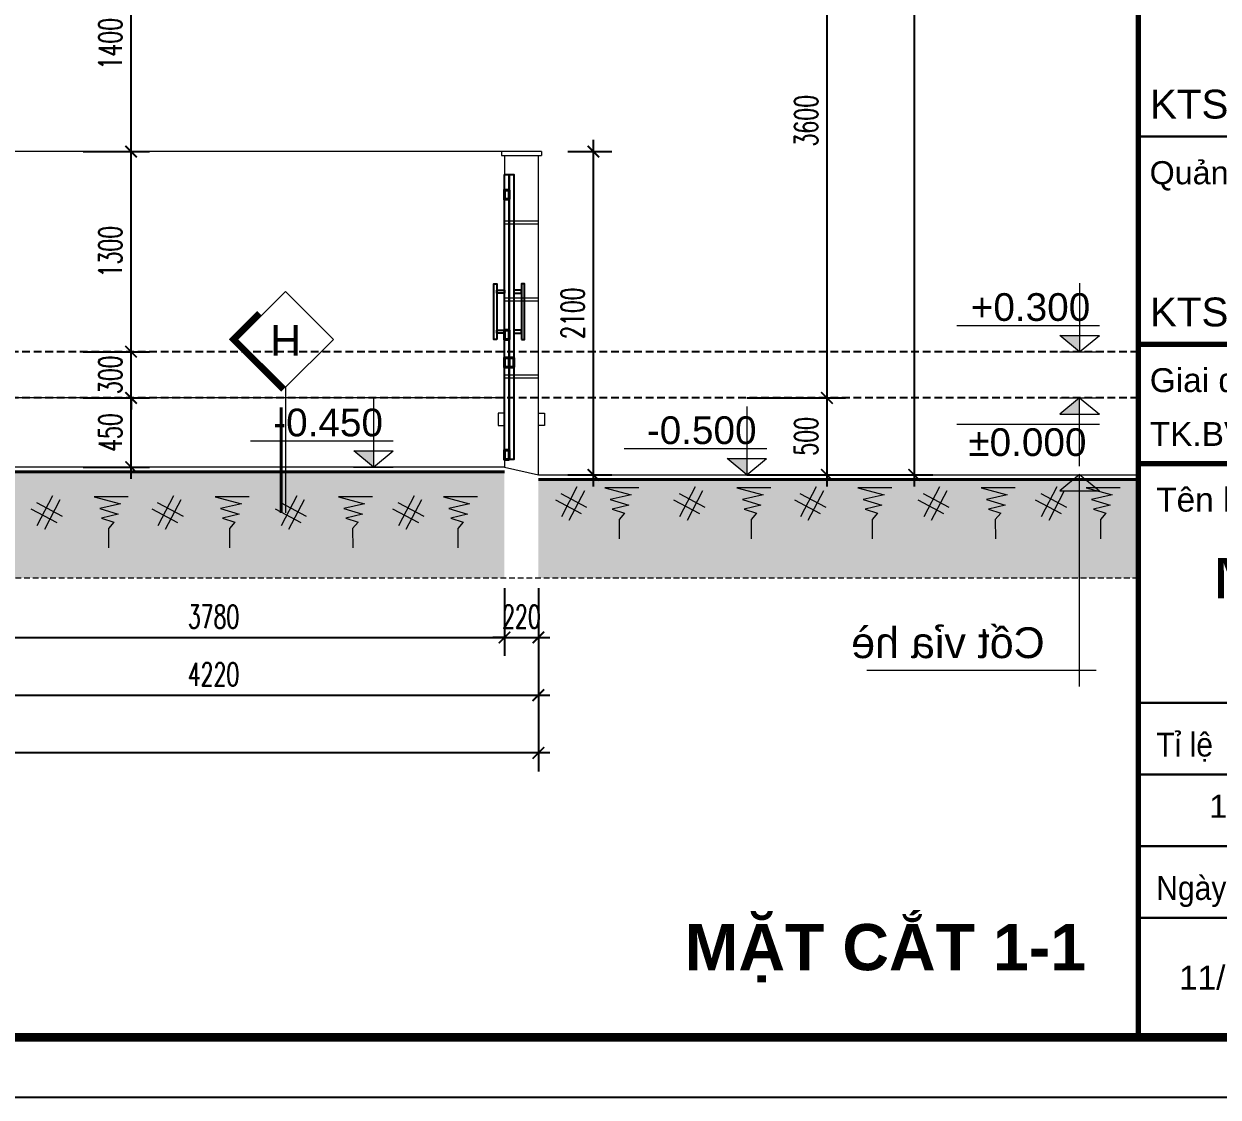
# Model space of a CAD drawing. Header units: millimetres. Extents: x -229618 to 2906, y -178063 to 96806.
# Drawn here: x -102681 to -94923, y -155647 to -148676 of the extents above; entities that cross this region are included whole.
import ezdxf
from ezdxf.enums import TextEntityAlignment as Align

# ---------------------------------------------------------------- set-up
doc = ezdxf.new("R2010")
doc.units = ezdxf.units.MM
doc.header["$LTSCALE"] = 200
doc.header["$MEASUREMENT"] = 0
doc.set_wipeout_variables(frame=1)
doc.header["$PDMODE"] = 3
doc.header["$PDSIZE"] = 50
doc.linetypes.add('CENTER', pattern=[2, 1.25, -0.25, 0.25, -0.25])
doc.linetypes.add('DASHED2', pattern=[0.375, 0.25, -0.125])
doc.layers.get('0').update_dxf_attribs({"color": 95, "linetype": 'CONTINUOUS'})
doc.layers.get('DEFPOINTS').update_dxf_attribs({"linetype": 'CONTINUOUS'})
for name, color, linetype, lineweight in [('cat', 1, 'CONTINUOUS', 40), ('hatch', 250, 'CONTINUOUS', 5), ('nho', 252, 'CONTINUOUS', 15), ('thay', 7, 'CONTINUOUS', 18)]:
    doc.layers.add(name, color=color, linetype=linetype, lineweight=lineweight)
for name, color, linetype in [('CUA', 145, 'CONTINUOUS'), ('DIM', 251, 'CONTINUOUS'), ('KHUNGTEN', 7, 'CONTINUOUS'), ('TEXT', 33, 'CONTINUOUS'), ('TRUC', 251, 'CENTER')]:
    doc.layers.add(name, color=color, linetype=linetype)
doc.layers.add('in', color=203, linetype='CONTINUOUS', lineweight=5, plot=False)
doc.styles.add('Aria H B iso', font='Vharialb_0.ttf')
doc.styles.add('Arial iso', font='vnarial_0.ttf')
doc.styles.add('Arial N  iso', font='vnarialn_0.ttf')
doc.styles.add('CHU HOA Day', font='Vharial_0.ttf')
doc.styles.add('Scale', font='vnsimli.shx', dxfattribs={"width": 0.65, "bigfont": 'bigfont.shx'})
doc.styles.add('TEXT1', font='Vhavan_0.ttf', dxfattribs={"height": 200})
doc.dimstyles.new('Scale', dxfattribs={"dimscale": 75, "dimtxt": 2, "dimasz": 1, "dimexe": 1.6, "dimexo": 0, "dimgap": 0.8, "dimtad": 1, "dimdec": 0, "dimzin": 0, "dimdsep": 46, "dimtxsty": 'Scale', "dimblk": 'ARCHTICK', "dimcen": 0.1, "dimdle": 1, "dimclrd": 256, "dimclre": 256, "dimclrt": 3, "dimadec": 0, "dimazin": 0, "dimtfac": 1, "dimtdec": 0, "dimtix": 1, "dimtmove": 2, "dimatfit": 3, "dimldrblk": 'ARCHTICK', "dimfxl": 0, "dimtolj": 1, "dimtzin": 0, "dimarcsym": 0})

# ---------------------------------------------------------------- blocks, each defined once
blk = doc.blocks.new('KhungA3')
at = {"layer": 'DEFPOINTS', "color": 8}
blk.add_lwpolyline([(-3.74, 3.81), (416.31, 3.81), (416.31, 300.81), (-3.74, 300.81)], close=True, dxfattribs=at)
at = {"layer": 'KHUNGTEN', "color": 4}
for points, const_width in [([(7.54, 8.99), (411.13, 8.99), (411.13, 295.64), (7.54, 295.64)], 0.724), ([(365.13, 295.64), (411.13, 295.64), (411.13, 8.99), (365.13, 8.99)], 0.466)]:
    blk.add_lwpolyline(points, close=True, dxfattribs=dict(at, const_width=const_width))
at = {"layer": 'KHUNGTEN', "color": 8, "const_width": 0.207}
for points in [[(365.13, 87.01), (411.13, 87.01)], [(365.13, 37.96), (411.13, 37.96)], [(365.13, 31.75), (411.13, 31.75)], [(365.13, 25.54), (411.13, 25.54)], [(365.13, 19.34), (411.13, 19.34)]]:
    blk.add_lwpolyline(points, dxfattribs=at)
at = {"layer": 'KHUNGTEN', "color": 4, "const_width": 0.466}
for points in [[(365.13, 69.01), (411.13, 69.01)], [(365.13, 58.66), (411.13, 58.66)]]:
    blk.add_lwpolyline(points, dxfattribs=at)
at = {"layer": 'KHUNGTEN', "color": 7, "style": 'Arial iso', "width": 1}
for s, height, p in [('KTS. §inh ThÞ Hång Quyªn', 2.5, (366.14, 88.56)), ('KTS. Nghiªm Xu©n §Þnh', 2.5, (366.14, 70.56)), ('TK.BV.TC', 2.07, (366.12, 60.21))]:
    blk.add_text(s, height=height, dxfattribs=at).set_placement(p)
at = {"layer": 'KHUNGTEN', "color": 8, "style": 'Arial iso'}
for s, height, width, p in [('Qu¶n lý kü thuËt', 2, 1, (366.11, 82.87)), ('Giai ®o¹n', 2.07, 1, (366.12, 64.87)), ('Tªn b¶n vÏ', 2.07, 1, (366.68, 54.52)), ('TØ lÖ', 2.07, 0.9, (366.68, 33.31)), ('Ngµy', 2.07, 0.9, (366.68, 20.89))]:
    blk.add_text(s, height=height, dxfattribs=dict(at, width=width)).set_placement(p)
at = {"layer": 'KHUNGTEN', "color": 7, "style": 'Arial iso'}
blk.add_text('11/2008', height=2.07, dxfattribs=at).set_placement((373.88, 14.16), align=Align.MIDDLE_CENTER)
blk = doc.blocks.new('kyhieu1')
at = {"layer": 'cat', "ltscale": 600}
blk.add_line((27.5, -131), (27.5, -816.6), dxfattribs=at)
at = {"color": 15, "linetype": 'Continuous'}
blk.add_wipeout([(0, 0), (311.1, 311.1), (0, 622.3), (-311.1, 311.1)], dxfattribs=at).dxf.layer = 'thay'
at = {"linetype": 'Continuous'}
blk.add_wipeout([(0, 622.3), (-311.1, 311.1), (0, 0), (311.1, 311.1)], dxfattribs=at).dxf.layer = 'DIM'
at = {"layer": 'thay', "ltscale": 600}
blk.add_line((0, 0), (0, -816.6), dxfattribs=at)
at = {"layer": 'thay', "color": 15, "linetype": 'Continuous'}
blk.add_lwpolyline([(0, 0), (311.1, 311.1), (0, 622.3), (-311.1, 311.1)], close=True, dxfattribs=at)
at = {"layer": 'thay', "color": 1, "linetype": 'Continuous', "const_width": 40}
blk.add_lwpolyline([(14.1, -14.1), (339.4, 311.1), (169.7, 480.8)], dxfattribs=at)
at = {"layer": 'TEXT', "style": 'CHU HOA Day'}
blk.add_attdef('N1', text='', height=200, dxfattribs=at).set_placement((0, 304.1), align=Align.MIDDLE)
blk = doc.blocks.new('_ArchTick')
at = {"color": 0, "linetype": 'ByBlock', "const_width": 0.15}
blk.add_lwpolyline([(-0.5, -0.5), (0.5, 0.5)], dxfattribs=at)
blk = doc.blocks.new('*D2439')
at = {"layer": 'DEFPOINTS', "color": 0, "linetype": 'Continuous'}
for p in [(-119338.9, -152748.3), (-99338.9, -152748.3), (-119338.9, -153410.8)]:
    blk.add_point(p, dxfattribs=at)
at = {"layer": 'DIM', "linetype": 'Continuous', "lineweight": -2}
for p, q in [((-119338.9, -152748.3), (-119338.9, -153530.8)), ((-99338.9, -152748.3), (-99338.9, -153530.8)), ((-99263.9, -153410.8), (-119413.9, -153410.8))]:
    blk.add_line(p, q, dxfattribs=at)
at = {"layer": 'DIM', "linetype": 'Continuous', "lineweight": -2, "xscale": 75, "yscale": 75, "zscale": 75, "rotation": 180}
blk.add_blockref('_ArchTick', (-119338.9, -153410.8), dxfattribs=at)
at = {"layer": 'DIM', "linetype": 'Continuous', "lineweight": -2, "xscale": 75, "yscale": 75, "zscale": 75}
blk.add_blockref('_ArchTick', (-99338.9, -153410.8), dxfattribs=at)
at = {"layer": 'DIM', "color": 3, "linetype": 'Continuous', "insert": (-109338.9, -153275.8), "char_height": 150, "attachment_point": 5, "style": 'Scale'}
blk.add_mtext('\\A1;20000', dxfattribs=at)
blk = doc.blocks.new('*D2443')
at = {"layer": 'DEFPOINTS', "color": 0, "linetype": 'Continuous'}
for p in [(-97984, -147504.9), (-97984, -151104.9), (-97464.5, -151104.9)]:
    blk.add_point(p, dxfattribs=at)
at = {"layer": 'DIM', "linetype": 'Continuous', "lineweight": -2}
for p, q in [((-97464.5, -147429.9), (-97464.5, -151179.9)), ((-97984, -147504.9), (-97344.5, -147504.9)), ((-97984, -151104.9), (-97344.5, -151104.9))]:
    blk.add_line(p, q, dxfattribs=at)
at = {"layer": 'DIM', "linetype": 'Continuous', "lineweight": -2, "xscale": 75, "yscale": 75, "zscale": 75}
for p, rotation in [((-97464.5, -147504.9), 90), ((-97464.5, -151104.9), 270)]:
    blk.add_blockref('_ArchTick', p, dxfattribs=dict(at, rotation=rotation))
at = {"layer": 'DIM', "color": 3, "linetype": 'Continuous', "insert": (-97599.5, -149304.9), "char_height": 150, "attachment_point": 5, "rotation": 90, "style": 'Scale'}
blk.add_mtext('\\A1;3600', dxfattribs=at)
blk = doc.blocks.new('*D2444')
at = {"layer": 'DEFPOINTS', "color": 0, "linetype": 'Continuous'}
for p in [(-97984, -151104.9), (-97984, -151604.9), (-97464.5, -151604.9)]:
    blk.add_point(p, dxfattribs=at)
at = {"layer": 'DIM', "linetype": 'Continuous', "lineweight": -2}
for p, q in [((-97464.5, -151029.9), (-97464.5, -151679.9)), ((-97984, -151104.9), (-97344.5, -151104.9)), ((-97984, -151604.9), (-97344.5, -151604.9))]:
    blk.add_line(p, q, dxfattribs=at)
at = {"layer": 'DIM', "linetype": 'Continuous', "lineweight": -2, "xscale": 75, "yscale": 75, "zscale": 75}
for p, rotation in [((-97464.5, -151104.9), 90), ((-97464.5, -151604.9), 270)]:
    blk.add_blockref('_ArchTick', p, dxfattribs=dict(at, rotation=rotation))
at = {"layer": 'DIM', "color": 3, "linetype": 'Continuous', "insert": (-97599.5, -151354.9), "char_height": 150, "attachment_point": 5, "rotation": 90, "style": 'Scale'}
blk.add_mtext('\\A1;500', dxfattribs=at)
blk = doc.blocks.new('*D2445')
at = {"layer": 'DEFPOINTS', "color": 0, "linetype": 'Continuous'}
for p in [(-97984, -139004.9), (-97984, -151604.9), (-96896.9, -151604.9)]:
    blk.add_point(p, dxfattribs=at)
at = {"layer": 'DIM', "linetype": 'Continuous', "lineweight": -2}
for p, q in [((-96896.9, -138929.9), (-96896.9, -151679.9)), ((-97984, -139004.9), (-96776.9, -139004.9)), ((-97984, -151604.9), (-96776.9, -151604.9))]:
    blk.add_line(p, q, dxfattribs=at)
at = {"layer": 'DIM', "linetype": 'Continuous', "lineweight": -2, "xscale": 75, "yscale": 75, "zscale": 75}
for p, rotation in [((-96896.9, -139004.9), 90), ((-96896.9, -151604.9), 270)]:
    blk.add_blockref('_ArchTick', p, dxfattribs=dict(at, rotation=rotation))
at = {"layer": 'DIM', "color": 3, "linetype": 'Continuous', "insert": (-97031.9, -145304.9), "char_height": 150, "attachment_point": 5, "rotation": 90, "style": 'Scale'}
blk.add_mtext('\\A1;12600', dxfattribs=at)
blk = doc.blocks.new('cao do')
at = {"layer": 'thay'}
for p, q in [((0, 444.6), (0, 0)), ((798.2, 170.2), (-128.3, 170.2)), ((0, 0), (-127.9, 106.1)), ((127.9, 106.1), (-127.9, 106.1)), ((0, 0), (127.9, 106.1))]:
    blk.add_line(p, q, dxfattribs=at)
at = {"layer": 'thay', "ltscale": 600}
blk.add_line((128.3, 0), (-128.3, 0), dxfattribs=at)
at = {"layer": 'thay', "color": 150, "ltscale": 600}
blk.add_solid([(0, 0), (0, 106.1), (127.9, 106.1)], dxfattribs=at)
at = {"layer": 'TEXT', "style": 'Arial N  iso'}
blk.add_attdef('%%P0.000', text='', height=200, dxfattribs=at).set_placement((69.5, 290), align=Align.MIDDLE_LEFT)
blk = doc.blocks.new('*D2446')
at = {"layer": 'DEFPOINTS', "color": 0, "linetype": 'Continuous'}
for p in [(-102296, -151104.9), (-101984.4, -151104.9), (-102296, -151554.9)]:
    blk.add_point(p, dxfattribs=at)
at = {"layer": 'DIM', "linetype": 'Continuous', "lineweight": -2}
for p, q in [((-101984.4, -151629.9), (-101984.4, -151029.9)), ((-102296, -151104.9), (-101864.4, -151104.9)), ((-102296, -151554.9), (-101864.4, -151554.9))]:
    blk.add_line(p, q, dxfattribs=at)
at = {"layer": 'DIM', "linetype": 'Continuous', "lineweight": -2, "xscale": 75, "yscale": 75, "zscale": 75}
for p, rotation in [((-101984.4, -151104.9), 90), ((-101984.4, -151554.9), 270)]:
    blk.add_blockref('_ArchTick', p, dxfattribs=dict(at, rotation=rotation))
at = {"layer": 'DIM', "color": 3, "linetype": 'Continuous', "insert": (-102119.4, -151329.9), "char_height": 150, "attachment_point": 5, "rotation": 90, "style": 'Scale'}
blk.add_mtext('\\A1;450', dxfattribs=at)
blk = doc.blocks.new('*D2447')
at = {"layer": 'DEFPOINTS', "color": 0, "linetype": 'Continuous'}
for p in [(-102296, -150804.9), (-101984.4, -150804.9), (-102296, -151104.9)]:
    blk.add_point(p, dxfattribs=at)
at = {"layer": 'DIM', "linetype": 'Continuous', "lineweight": -2}
for p, q in [((-102296, -150804.9), (-101864.4, -150804.9)), ((-101984.4, -150804.9), (-101984.4, -150729.9)), ((-101984.4, -151104.9), (-101984.4, -150804.9)), ((-102296, -151104.9), (-101864.4, -151104.9)), ((-101984.4, -151104.9), (-101984.4, -151179.9))]:
    blk.add_line(p, q, dxfattribs=at)
at = {"layer": 'DIM', "linetype": 'Continuous', "lineweight": -2, "xscale": 75, "yscale": 75, "zscale": 75}
for p, rotation in [((-101984.4, -150804.9), 270), ((-101984.4, -151104.9), 90)]:
    blk.add_blockref('_ArchTick', p, dxfattribs=dict(at, rotation=rotation))
at = {"layer": 'DIM', "color": 3, "linetype": 'Continuous', "insert": (-102119.4, -150954.9), "char_height": 150, "attachment_point": 5, "rotation": 90, "style": 'Scale'}
blk.add_mtext('\\A1;300', dxfattribs=at)
blk = doc.blocks.new('*D2448')
at = {"layer": 'DEFPOINTS', "color": 0, "linetype": 'Continuous'}
for p in [(-102296, -149504.9), (-101984.4, -149504.9), (-102296, -150804.9)]:
    blk.add_point(p, dxfattribs=at)
at = {"layer": 'DIM', "linetype": 'Continuous', "lineweight": -2}
for p, q in [((-101984.4, -150879.9), (-101984.4, -149429.9)), ((-102296, -149504.9), (-101864.4, -149504.9)), ((-102296, -150804.9), (-101864.4, -150804.9))]:
    blk.add_line(p, q, dxfattribs=at)
at = {"layer": 'DIM', "linetype": 'Continuous', "lineweight": -2, "xscale": 75, "yscale": 75, "zscale": 75}
for p, rotation in [((-101984.4, -149504.9), 90), ((-101984.4, -150804.9), 270)]:
    blk.add_blockref('_ArchTick', p, dxfattribs=dict(at, rotation=rotation))
at = {"layer": 'DIM', "color": 3, "linetype": 'Continuous', "insert": (-102119.4, -150154.9), "char_height": 150, "attachment_point": 5, "rotation": 90, "style": 'Scale'}
blk.add_mtext('\\A1;1300', dxfattribs=at)
blk = doc.blocks.new('*D2449')
at = {"layer": 'DEFPOINTS', "color": 0, "linetype": 'Continuous'}
for p in [(-102296, -148104.9), (-101984.4, -148104.9), (-102296, -149504.9)]:
    blk.add_point(p, dxfattribs=at)
at = {"layer": 'DIM', "linetype": 'Continuous', "lineweight": -2}
for p, q in [((-101984.4, -149579.9), (-101984.4, -148029.9)), ((-102296, -148104.9), (-101864.4, -148104.9)), ((-102296, -149504.9), (-101864.4, -149504.9))]:
    blk.add_line(p, q, dxfattribs=at)
at = {"layer": 'DIM', "linetype": 'Continuous', "lineweight": -2, "xscale": 75, "yscale": 75, "zscale": 75}
for p, rotation in [((-101984.4, -148104.9), 90), ((-101984.4, -149504.9), 270)]:
    blk.add_blockref('_ArchTick', p, dxfattribs=dict(at, rotation=rotation))
at = {"layer": 'DIM', "color": 3, "linetype": 'Continuous', "insert": (-102119.4, -148804.9), "char_height": 150, "attachment_point": 5, "rotation": 90, "style": 'Scale'}
blk.add_mtext('\\A1;1400', dxfattribs=at)
blk = doc.blocks.new('nendat')
at = {"layer": 'hatch', "linetype": 'Continuous'}
for p, q in [((-40.9, 77.9), (60.5, -115.2)), ((7.2, 103.2), (108.6, -90)), ((-56.8, -29.8), (110.3, 57.9)), ((-21.9, -70.2), (145.2, 17.5))]:
    blk.add_line(p, q, dxfattribs=at)
blk = doc.blocks.new('cotviahe')
at = {"layer": 'thay'}
for p, q in [((0, 0), (-127.9, -106.1)), ((0, 0), (127.9, -106.1)), ((127.9, -106.1), (-127.9, -106.1))]:
    blk.add_line(p, q, dxfattribs=at)
at = {"layer": 'thay', "linetype": 'Continuous'}
for p, q in [((0, -1376), (0, 0)), ((1382.8, -1271.9), (-107.1, -1271.9))]:
    blk.add_line(p, q, dxfattribs=at)
at = {"layer": 'thay', "color": 150, "ltscale": 600}
blk.add_solid([(0, 0), (0, -106.1), (127.9, -106.1)], dxfattribs=at)
at = {"layer": 'TEXT', "linetype": 'Continuous', "style": 'Arial N  iso'}
blk.add_text('Cèt vØa hÌ', height=200, dxfattribs=at).set_placement((855.6, -1082.3), align=Align.MIDDLE)
blk = doc.blocks.new('*D2494')
at = {"layer": 'DEFPOINTS', "color": 0}
for p in [(-103338.9, -152340.9), (-99558.9, -152340.9), (-99558.9, -152660.8)]:
    blk.add_point(p, dxfattribs=at)
at = {"layer": 'DIM', "lineweight": -2}
for p, q in [((-103338.9, -152340.9), (-103338.9, -152780.8)), ((-99558.9, -152340.9), (-99558.9, -152780.8)), ((-103413.9, -152660.8), (-99483.9, -152660.8))]:
    blk.add_line(p, q, dxfattribs=at)
at = {"layer": 'DIM', "lineweight": -2, "xscale": 75, "yscale": 75, "zscale": 75, "rotation": 180}
blk.add_blockref('_ArchTick', (-103338.9, -152660.8), dxfattribs=at)
at = {"layer": 'DIM', "lineweight": -2, "xscale": 75, "yscale": 75, "zscale": 75}
blk.add_blockref('_ArchTick', (-99558.9, -152660.8), dxfattribs=at)
at = {"layer": 'DIM', "color": 3, "insert": (-101448.9, -152525.8), "char_height": 150, "attachment_point": 5, "style": 'Scale'}
blk.add_mtext('\\A1;3780', dxfattribs=at)
blk = doc.blocks.new('*D2495')
at = {"layer": 'DEFPOINTS', "color": 0}
for p in [(-99558.9, -152340.9), (-99338.9, -152340.9), (-99338.9, -152660.8)]:
    blk.add_point(p, dxfattribs=at)
at = {"layer": 'DIM', "lineweight": -2}
for p, q in [((-99558.9, -152340.9), (-99558.9, -152780.8)), ((-99338.9, -152340.9), (-99338.9, -152780.8)), ((-99558.9, -152660.8), (-99633.9, -152660.8)), ((-99558.9, -152660.8), (-99338.9, -152660.8)), ((-99338.9, -152660.8), (-99263.9, -152660.8))]:
    blk.add_line(p, q, dxfattribs=at)
at = {"layer": 'DIM', "lineweight": -2, "xscale": 75, "yscale": 75, "zscale": 75}
blk.add_blockref('_ArchTick', (-99558.9, -152660.8), dxfattribs=at)
at = {"layer": 'DIM', "lineweight": -2, "xscale": 75, "yscale": 75, "zscale": 75, "rotation": 180}
blk.add_blockref('_ArchTick', (-99338.9, -152660.8), dxfattribs=at)
at = {"layer": 'DIM', "color": 3, "insert": (-99448.9, -152525.8), "char_height": 150, "attachment_point": 5, "style": 'Scale'}
blk.add_mtext('\\A1;220', dxfattribs=at)
blk = doc.blocks.new('*D2496')
at = {"layer": 'DEFPOINTS', "color": 0}
for p in [(-103558.9, -152748.3), (-99338.9, -152748.3), (-99338.9, -153035.8)]:
    blk.add_point(p, dxfattribs=at)
at = {"layer": 'DIM', "lineweight": -2}
for p, q in [((-103558.9, -152748.3), (-103558.9, -153155.8)), ((-99338.9, -152748.3), (-99338.9, -153155.8)), ((-103633.9, -153035.8), (-99263.9, -153035.8))]:
    blk.add_line(p, q, dxfattribs=at)
at = {"layer": 'DIM', "lineweight": -2, "xscale": 75, "yscale": 75, "zscale": 75, "rotation": 180}
blk.add_blockref('_ArchTick', (-103558.9, -153035.8), dxfattribs=at)
at = {"layer": 'DIM', "lineweight": -2, "xscale": 75, "yscale": 75, "zscale": 75}
blk.add_blockref('_ArchTick', (-99338.9, -153035.8), dxfattribs=at)
at = {"layer": 'DIM', "color": 3, "insert": (-101448.9, -152900.8), "char_height": 150, "attachment_point": 5, "style": 'Scale'}
blk.add_mtext('\\A1;4220', dxfattribs=at)
blk = doc.blocks.new('*D2510')
at = {"layer": 'DEFPOINTS', "color": 0}
for p in [(-99147.9, -149504.9), (-98981.4, -149504.9), (-99147.9, -151604.9)]:
    blk.add_point(p, dxfattribs=at)
at = {"layer": 'DIM', "lineweight": -2}
for p, q in [((-98981.4, -151679.9), (-98981.4, -149429.9)), ((-99147.9, -149504.9), (-98861.4, -149504.9)), ((-99147.9, -151604.9), (-98861.4, -151604.9))]:
    blk.add_line(p, q, dxfattribs=at)
at = {"layer": 'DIM', "lineweight": -2, "xscale": 75, "yscale": 75, "zscale": 75}
for p, rotation in [((-98981.4, -149504.9), 90), ((-98981.4, -151604.9), 270)]:
    blk.add_blockref('_ArchTick', p, dxfattribs=dict(at, rotation=rotation))
at = {"layer": 'DIM', "color": 3, "insert": (-99116.4, -150554.9), "char_height": 150, "attachment_point": 5, "rotation": 90, "style": 'Scale'}
blk.add_mtext('\\A1;2100', dxfattribs=at)

msp = doc.modelspace()

# ---------------------------------------------------------------- linework, layer by layer
at = {"layer": 'cat', "linetype": 'Continuous'}
msp.add_line((-99338.9, -151634.9), (-95441.6, -151634.9), dxfattribs=at)
at = {"layer": 'cat'}
for points in [[(-99528.9, -149814.9), (-99558.9, -149814.9), (-99558.9, -149754.9), (-99528.9, -149754.9)], [(-99528.9, -150724.9), (-99558.9, -150724.9), (-99558.9, -150664.9), (-99528.9, -150664.9)], [(-99528.9, -150904.9), (-99558.9, -150904.9), (-99558.9, -150844.9), (-99528.9, -150844.9)], [(-99498.9, -150904.9), (-99528.9, -150904.9), (-99528.9, -150844.9), (-99498.9, -150844.9)], [(-99528.9, -151504.9), (-99558.9, -151504.9), (-99558.9, -151444.9), (-99528.9, -151444.9)]]:
    msp.add_lwpolyline(points, close=True, dxfattribs=at)
at = {"layer": 'CUA'}
for points in [[(-99558.9, -149654.9), (-99528.9, -149654.9), (-99528.9, -151504.9), (-99558.9, -151504.9)], [(-99528.9, -149654.9), (-99498.9, -149654.9), (-99498.9, -151504.9), (-99528.9, -151504.9)], [(-99608.9, -150724.9), (-99628.9, -150724.9), (-99628.9, -150364.9), (-99608.9, -150364.9)], [(-99608.9, -150404.9), (-99558.9, -150404.9), (-99558.9, -150424.9), (-99608.9, -150424.9)], [(-99448.9, -150404.9), (-99498.9, -150404.9), (-99498.9, -150424.9), (-99448.9, -150424.9)], [(-99448.9, -150724.9), (-99428.9, -150724.9), (-99428.9, -150364.9), (-99448.9, -150364.9)], [(-99608.9, -150664.9), (-99558.9, -150664.9), (-99558.9, -150684.9), (-99608.9, -150684.9)], [(-99448.9, -150664.9), (-99498.9, -150664.9), (-99498.9, -150684.9), (-99448.9, -150684.9)]]:
    msp.add_lwpolyline(points, close=True, dxfattribs=at)
at = {"layer": 'hatch'}
for p, q in [((-99558.9, -149954.9), (-99338.9, -149954.9)), ((-99558.9, -149974.9), (-99338.9, -149974.9)), ((-99558.9, -150454.9), (-99338.9, -150454.9)), ((-99558.9, -150474.9), (-99338.9, -150474.9)), ((-99558.9, -150954.9), (-99338.9, -150954.9)), ((-99558.9, -150974.9), (-99338.9, -150974.9))]:
    msp.add_line(p, q, dxfattribs=at)
at = {"layer": 'hatch', "color": 251, "linetype": 'DASHED2', "ltscale": 0.75}
msp.add_line((-95441.6, -152274.9), (-122260.7, -152274.9), dxfattribs=at)
at = {"layer": 'in', "linetype": 'Continuous'}
msp.add_lwpolyline([(-123106.7, -155646.6), (-91603.5, -155646.6), (-91603.5, -133371.6), (-123106.7, -133371.6)], close=True, dxfattribs=at)
at = {"layer": 'nho', "linetype": 'Continuous'}
for points in [[(-98685.7, -151689.7), (-98906.9, -151689.7), (-98737, -151734.7), (-98871.5, -151765), (-98750.6, -151802.6), (-98859.5, -151828.7), (-98779.4, -151854.2), (-98814.7, -151894.2), (-98813.7, -152021.1)], [(-97827.9, -151689.7), (-98049.1, -151689.7), (-97879.2, -151734.7), (-98013.7, -151765), (-97892.8, -151802.6), (-98001.7, -151828.7), (-97921.6, -151854.2), (-97956.9, -151894.2), (-97955.9, -152021.1)], [(-97042.3, -151689.7), (-97263.5, -151689.7), (-97093.6, -151734.7), (-97228.1, -151765), (-97107.2, -151802.6), (-97216.2, -151828.7), (-97136, -151854.2), (-97171.3, -151894.2), (-97170.3, -152021.1)], [(-96241.6, -151689.7), (-96462.8, -151689.7), (-96292.9, -151734.7), (-96427.4, -151765), (-96306.5, -151802.6), (-96415.5, -151828.7), (-96335.3, -151854.2), (-96370.6, -151894.2), (-96369.6, -152021.1)], [(-95559.3, -151689.7), (-95780.5, -151689.7), (-95610.6, -151734.7), (-95745.1, -151765), (-95624.2, -151802.6), (-95733.1, -151828.7), (-95653, -151854.2), (-95688.3, -151894.2), (-95687.3, -152021.1)], [(-102002.5, -151748.2), (-102223.8, -151748.2), (-102053.9, -151793.3), (-102188.4, -151823.5), (-102067.4, -151861.2), (-102176.4, -151887.2), (-102096.3, -151912.7), (-102131.5, -151952.7), (-102130.5, -152079.7)], [(-99733.9, -151748.2), (-99955.2, -151748.2), (-99785.3, -151793.3), (-99919.8, -151823.5), (-99798.8, -151861.2), (-99907.8, -151887.2), (-99827.7, -151912.7), (-99862.9, -151952.7), (-99861.9, -152079.7)]]:
    msp.add_lwpolyline(points, dxfattribs=at)
at = {"layer": 'thay', "linetype": 'Continuous'}
for p, q in [((-99448.9, -149504.9), (-103338.9, -149504.9)), ((-99578.9, -149529.9), (-99318.9, -149529.9)), ((-99338.9, -151604.9), (-99338.9, -149529.9)), ((-99338.9, -151604.9), (-95441.6, -151604.9))]:
    msp.add_line(p, q, dxfattribs=at)
at = {"layer": 'thay'}
for p, q in [((-99578.9, -149504.9), (-99578.9, -149529.9)), ((-99318.9, -149504.9), (-99578.9, -149504.9)), ((-99558.9, -149529.9), (-99558.9, -151554.9)), ((-99318.9, -149504.9), (-99318.9, -149529.9)), ((-99558.9, -151554.9), (-99338.9, -151604.9))]:
    msp.add_line(p, q, dxfattribs=at)
for points in [[(-99558.9, -151204.9), (-99598.9, -151204.9), (-99598.9, -151284.9), (-99558.9, -151284.9)], [(-99338.9, -151204.9), (-99298.9, -151204.9), (-99298.9, -151284.9), (-99338.9, -151284.9)]]:
    msp.add_lwpolyline(points, dxfattribs=at)

# ---------------------------------------------------------------- block references
at = {"layer": 'hatch', "linetype": 'Continuous', "xscale": -1}
for p in [(-99080.9, -151786.9), (-98312.8, -151786.9), (-97527.2, -151786.9), (-96726.5, -151786.9), (-95963.5, -151786.9), (-102487.4, -151845.4), (-101701.8, -151845.4), (-100138.2, -151845.4)]:
    msp.add_blockref('nendat', p, dxfattribs=at)
at = {"layer": 'KHUNGTEN'}
ref = msp.add_blockref('KhungA3', (-122826.4, -155932.6), dxfattribs=dict(at, xscale=75, yscale=75, zscale=75.00000000000009))
ref.add_attrib('TENBANVE', '   mÆt c¾t 1-1', dxfattribs={"color": 1, "height": 262.5, "style": 'TEXT1', "width": 1.286929}).set_placement((-95338.9, -152407.6), (-92188.9, -152407.6), align=Align.FIT)
ref.add_attrib('TILE', '1/75', dxfattribs={"color": 1, "height": 150, "style": 'Arial iso'}).set_placement((-94776.4, -153757.6), align=Align.MIDDLE_CENTER)
at = {"layer": 'thay', "linetype": 'Continuous'}
ref = msp.add_blockref('cao do', (-95822.7, -150804.9), dxfattribs=dict(at, xscale=-1))
ref.add_attrib('%%P0.000', '+0.300', dxfattribs={"layer": 'TEXT', "height": 180, "style": 'Arial N  iso'}).set_placement((-96529.9, -150514.9), align=Align.MIDDLE_LEFT)
ref = msp.add_blockref('cao do', (-95822.7, -151104.9), dxfattribs=dict(at, rotation=180))
ref.add_attrib('%%P0.000', '%%p0.000', dxfattribs={"layer": 'TEXT', "height": 180, "style": 'Arial N  iso'}).set_placement((-96545.7, -151392.4), align=Align.MIDDLE_LEFT)
ref = msp.add_blockref('cao do', (-97984, -151604.9), dxfattribs=dict(at, xscale=-1))
ref.add_attrib('%%P0.000', '-0.500', dxfattribs={"layer": 'TEXT', "height": 180, "style": 'Arial N  iso'}).set_placement((-98634.5, -151314.9), align=Align.MIDDLE_LEFT)
at = {"layer": 'thay', "linetype": 'Continuous', "xscale": -1}
msp.add_blockref('cotviahe', (-95822.7, -151602.5), dxfattribs=at)

# ---------------------------------------------------------------- texts
at = {"layer": 'TEXT', "style": 'Aria H B iso'}
msp.add_text('mÆt c¾t 1-1', height=300, dxfattribs=at).set_placement((-95780.7, -154822.4), align=Align.RIGHT)

# ---------------------------------------------------------------- dimensions: what is measured, and where the dimension line sits
at = {"layer": 'DIM', "linetype": 'Continuous'}
for base, p1, p2, angle, picture, middle in [((-96896.9, -151604.9), (-97984, -139004.9), (-97984, -151604.9), 90, '*D2445', (-97031.9, -145304.9)), ((-97464.5, -151104.9), (-97984, -147504.9), (-97984, -151104.9), 90, '*D2443', (-97599.5, -149304.9)), ((-97464.5, -151604.9), (-97984, -151104.9), (-97984, -151604.9), 90, '*D2444', (-97599.5, -151354.9)), ((-119338.9, -153410.8), (-99338.9, -152748.3), (-119338.9, -152748.3), 180, '*D2439', (-109338.9, -153275.8))]:
    dim = msp.add_linear_dim(base=base, p1=p1, p2=p2, angle=angle, dimstyle='Scale', dxfattribs=at)
    dim.commit()
    dim.dimension.update_dxf_attribs({"geometry": picture, "text_midpoint": middle})
for base, p1, p2, picture, middle in [((-101984.4, -148104.9), (-102296, -149504.9), (-102296, -148104.9), '*D2449', (-102119.4, -148804.9)), ((-101984.4, -149504.9), (-102296, -150804.9), (-102296, -149504.9), '*D2448', (-102119.4, -150154.9)), ((-101984.4, -150804.9), (-102296, -151104.9), (-102296, -150804.9), '*D2447', (-102119.4, -150954.9)), ((-101984.4, -151104.9), (-102296, -151554.9), (-102296, -151104.9), '*D2446', (-102119.4, -151329.9))]:
    dim = msp.add_linear_dim(base=base, p1=p1, p2=p2, angle=90, dimstyle='Scale', override={"dimfxl": 70}, dxfattribs=at)
    dim.commit()
    dim.dimension.update_dxf_attribs({"geometry": picture, "text_midpoint": middle})
at = {"layer": 'DIM'}
for base, p1, p2, angle, picture, middle in [((-98981.4, -149504.9), (-99147.9, -151604.9), (-99147.9, -149504.9), 90, '*D2510', (-99116.4, -150554.9)), ((-99558.9, -152660.8), (-103338.9, -152340.9), (-99558.9, -152340.9), 180, '*D2494', (-101448.9, -152525.8)), ((-99338.9, -152660.8), (-99558.9, -152340.9), (-99338.9, -152340.9), 180, '*D2495', (-99448.9, -152525.8)), ((-99338.9, -153035.8), (-103558.9, -152748.3), (-99338.9, -152748.3), 180, '*D2496', (-101448.9, -152900.8))]:
    dim = msp.add_linear_dim(base=base, p1=p1, p2=p2, angle=angle, dimstyle='Scale', dxfattribs=at)
    dim.commit()
    dim.dimension.update_dxf_attribs({"geometry": picture, "text_midpoint": middle})

# ---------------------------------------------------------------- next in the draw order: block references
at = {"layer": 'DIM', "linetype": 'Continuous'}
ref = msp.add_blockref('kyhieu1', (-100981.2, -151035.8), dxfattribs=dict(at, xscale=-1))
ref.add_attrib('N1', 'h', dxfattribs={"layer": 'TEXT', "height": 200, "style": 'CHU HOA Day'}).set_placement((-100981.2, -150731.7), align=Align.MIDDLE)

# ---------------------------------------------------------------- next in the draw order: hatches: boundary and pattern name
at = {"layer": 'nho', "linetype": 'Continuous'}
h = msp.add_hatch(dxfattribs=at)
h.set_pattern_fill('AR-CONC', color=256, scale=50, style=0)
h.set_pattern_definition([(130, (-95441.57, -152274.86), (-358.63, -31.376), [37.5, -412.5]), (185, (-95441.57, -152274.86), (69.3757, 376.096), [30, -330]), (79.5486, (-95471.46, -152277.48), (-289.2547, 344.7198), [31.87, -350.571]), (133.8158, (-95441.57, -152174.86), (-533.6205, -82.7595), [56.25, -618.75]), (83.3644, (-95486.04, -152181.76), (-467.331, 487.059), [47.805, -525.856]), (188.8158, (-95441.57, -152174.86), (-467.331, 487.059), [45, -495]), (159, (-95491.57, -152199.86), (-298.4535, -201.3094), [37.5, -412.5]), (214, (-95491.57, -152199.86), (-121.6577, 362.575), [30, -330]), (108.5486, (-95516.44, -152216.64), (-420.1113, 161.2652), [31.87, -350.571]), (142.5, (-95441.57, -152274.86), (-6.0799, 166.4469), [0, -326, 0, -335, 0, -331.25]), (172.5, (-95441.57, -152274.86), (-131.5348, 197.2059), [0, -191, 0, -318.5, 0, -126.25]), (212.5, (-95330.07, -152274.86), (-266.9112, -11.27744), [0, -125, 0, -390, 0, -517.5]), (222.5, (-95280.07, -152274.86), (-291.593, 50.0525), [0, -162.5, 0, -259, 0, -367.5])])
h.paths.add_polyline_path([(-116758.9, -150984.9), (-115668.9, -150984.9), (-115668.9, -151104.9), (-116758.9, -151104.9)])
h.paths.add_polyline_path([(-117295.8, -150984.9), (-116758.9, -150984.9), (-116758.9, -151104.9), (-117295.8, -151104.9), (-117295.8, -151096.7), (-117258.5, -151088.3), (-117295.8, -151078.4)])
h.paths.add_polyline_path([(-117323.3, -150984.9), (-117295.8, -150984.9), (-117295.8, -151043.2), (-117323.3, -151043.2)])
h.paths.add_polyline_path([(-119118.9, -150984.9), (-117323.3, -150984.9), (-117323.3, -151043.2), (-117428.4, -151043.2), (-117323.3, -151071.1), (-117323.3, -151102.8), (-117332.3, -151104.9), (-119118.9, -151104.9), (-119118.9, -151084.9)])
h.paths.add_polyline_path([(-116963.6, -151311.2), (-116915.5, -151336.5), (-116891.3, -151290.4), (-116939.4, -151265.2)], flags=16)
h.paths.add_polyline_path([(-117740.1, -151265.2), (-117764.3, -151311.2), (-117716.2, -151336.5), (-117692, -151290.4)], flags=16)
h.paths.add_polyline_path([(-116758.9, -151134.9), (-115668.9, -151134.9), (-115668.9, -152274.9), (-116758.9, -152274.9)])
h.paths.add_polyline_path([(-116128.4, -151290.4), (-116176.5, -151265.2), (-116200.6, -151311.2), (-116152.5, -151336.5)], flags=16)
h.paths.add_polyline_path([(-122260.7, -151584.9), (-119338.9, -151584.9), (-119338.9, -152274.9), (-122260.7, -152274.9)])
h.paths.add_polyline_path([(-119969.3, -151740.4), (-120017.4, -151715.2), (-120041.6, -151761.2), (-119993.5, -151786.5)], flags=16)
h.paths.add_polyline_path([(-120803, -151715.2), (-120827.2, -151761.2), (-120779.1, -151786.5), (-120754.9, -151740.4)], flags=16)
h.paths.add_polyline_path([(-121672.2, -151715.2), (-121696.4, -151761.2), (-121648.3, -151786.5), (-121624.1, -151740.4)], flags=16)
h.paths.add_polyline_path([(-103558.9, -151584.9), (-99558.9, -151584.9), (-99558.9, -151684.9), (-99558.9, -152274.9), (-103558.9, -152274.9)])
h.paths.add_polyline_path([(-99338.9, -151684.9), (-99338.9, -151634.9), (-95441.6, -151634.9), (-95441.6, -152274.9), (-99338.9, -152274.9)])
h.paths.add_polyline_path([(-104948.9, -151684.9), (-104948.9, -151584.9), (-103558.9, -151584.9), (-103558.9, -152274.9), (-104948.9, -152274.9)])
h.paths.add_polyline_path([(-108958.9, -151684.9), (-105168.9, -151684.9), (-105168.9, -152274.9), (-108958.9, -152274.9)])
h.paths.add_polyline_path([(-111248.9, -151684.9), (-108958.9, -151684.9), (-108958.9, -152274.9), (-111248.9, -152274.9)])
h.paths.add_polyline_path([(-115448.9, -151684.9), (-111468.9, -151684.9), (-111468.9, -152274.9), (-115448.9, -152274.9)])
h.paths.add_polyline_path([(-117782.7, -151033.4), (-117782.7, -150726.3), (-118007.7, -150726.3), (-118007.7, -151033.4)], flags=9)
h.paths.add_polyline_path([(-119118.9, -152274.9), (-119118.9, -151134.9), (-116758.9, -151134.9), (-116758.9, -152274.9)])

# ---------------------------------------------------------------- next in the draw order: linework, layer by layer
at = {"layer": 'cat', "linetype": 'Continuous'}
msp.add_line((-99558.9, -151584.9), (-104948.9, -151584.9), dxfattribs=at)
at = {"layer": 'nho', "linetype": 'Continuous'}
for points in [[(-101216.9, -151748.2), (-101438.2, -151748.2), (-101268.3, -151793.3), (-101402.8, -151823.5), (-101281.9, -151861.2), (-101390.8, -151887.2), (-101310.7, -151912.7), (-101346, -151952.7), (-101344.9, -152079.7)], [(-100416.2, -151748.2), (-100637.5, -151748.2), (-100467.6, -151793.3), (-100602.1, -151823.5), (-100481.2, -151861.2), (-100590.1, -151887.2), (-100510, -151912.7), (-100545.3, -151952.7), (-100544.2, -152079.7)]]:
    msp.add_lwpolyline(points, dxfattribs=at)
at = {"layer": 'thay', "linetype": 'Continuous'}
for p, q in [((-99558.9, -151104.9), (-103338.9, -151104.9)), ((-99558.9, -151554.9), (-104948.9, -151554.9))]:
    msp.add_line(p, q, dxfattribs=at)
at = {"layer": 'TRUC', "linetype": 'DASHED2'}
for p, q in [((-95441.6, -150804.9), (-122218.1, -150804.9)), ((-95441.6, -151104.9), (-122218.1, -151104.9))]:
    msp.add_line(p, q, dxfattribs=at)

# ---------------------------------------------------------------- next in the draw order: block references
at = {"layer": 'hatch', "linetype": 'Continuous', "xscale": -1}
msp.add_blockref('nendat', (-100901.1, -151845.4), dxfattribs=at)
at = {"layer": 'thay', "linetype": 'Continuous'}
ref = msp.add_blockref('cao do', (-100410.4, -151554.9), dxfattribs=dict(at, xscale=-1))
ref.add_attrib('%%P0.000', '-0.450', dxfattribs={"layer": 'TEXT', "height": 180, "style": 'Arial N  iso'}).set_placement((-101061, -151264.8), align=Align.MIDDLE_LEFT)

doc.saveas('drawing.dxf')
